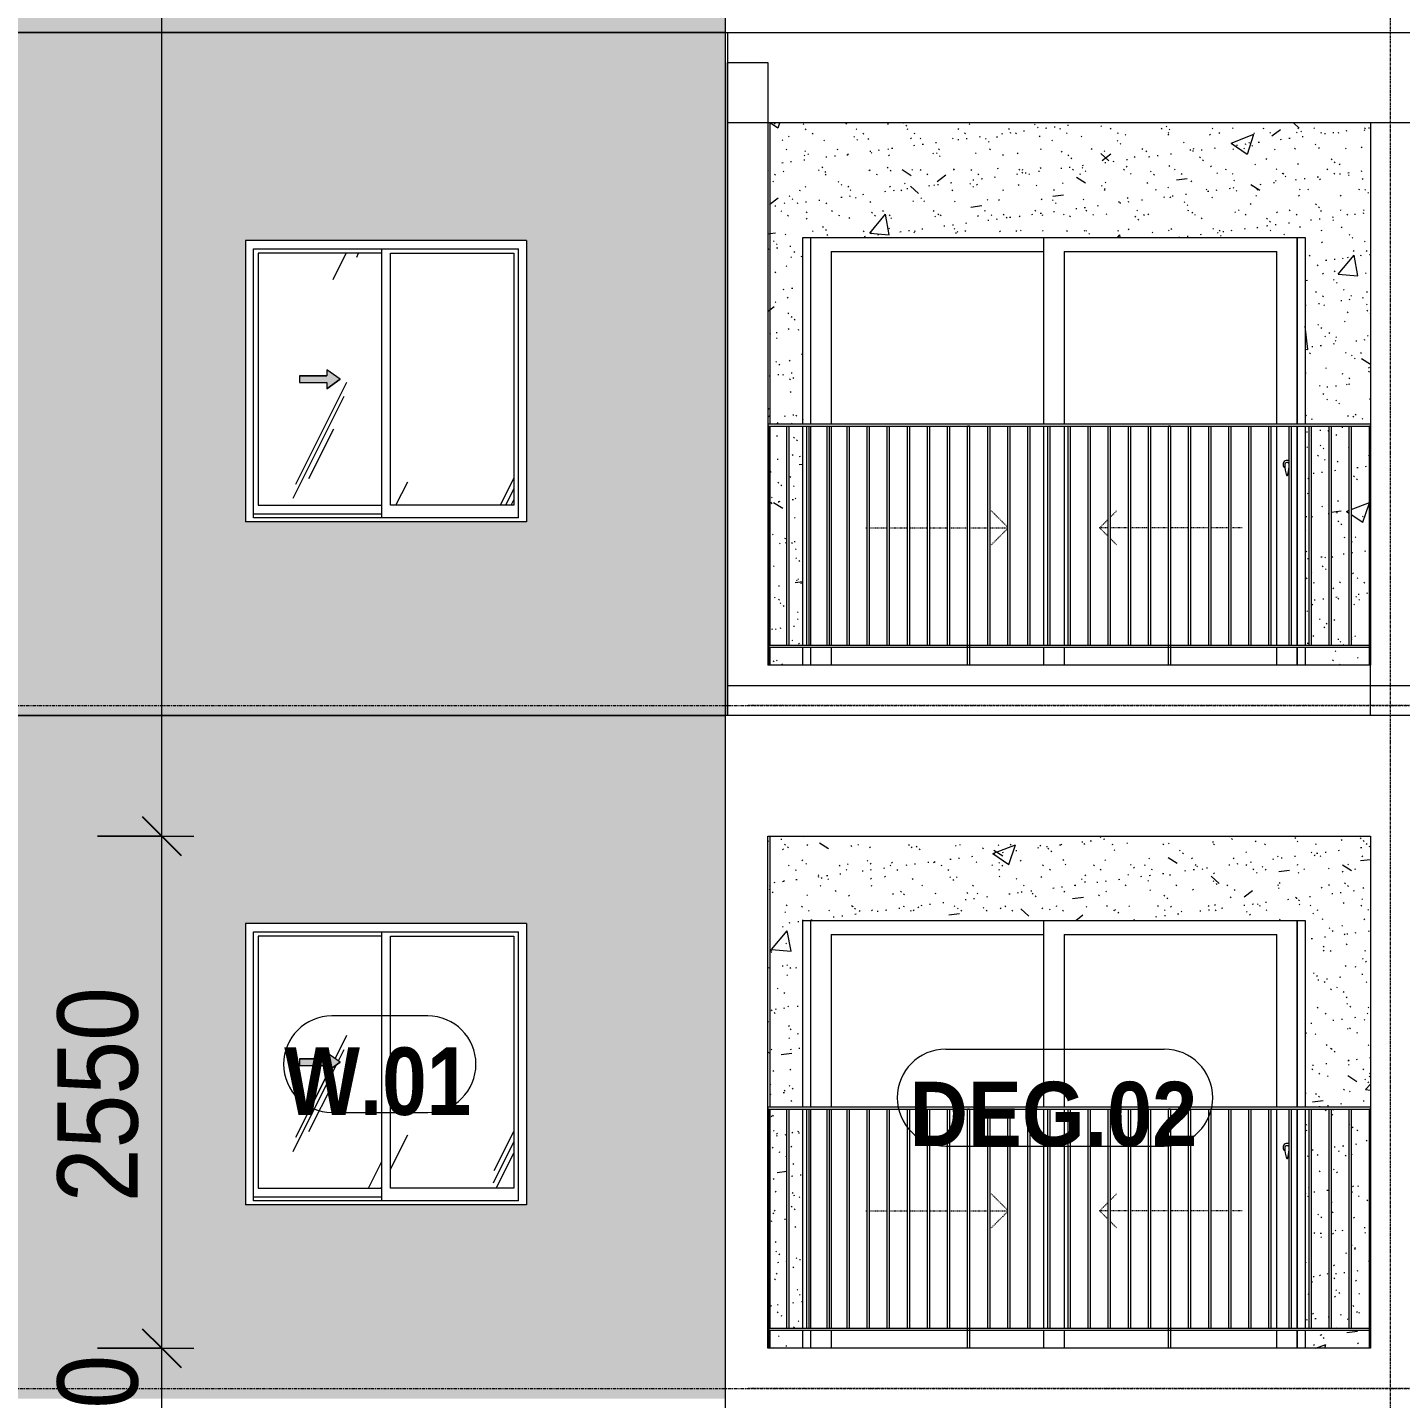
# Model space of a CAD drawing. Header units: millimetres. Extents: x -134153 to 99383, y -5233 to 35400.
# Drawn here: x -75938 to -69103, y 8950 to 15775 of the extents above; entities that cross this region are included whole.
import ezdxf

# ---------------------------------------------------------------- set-up
doc = ezdxf.new("R2010")
doc.units = ezdxf.units.MM
for name, pattern in [('1 NÉT CALL OUT', [6, 3, -3]), ('Centre', [31.75, 6.35, -4.7625, 15.875, -4.7625]), ('Dash', [6, 3, -3]), ('Dash 1_8_', [6.35, 3.175, -3.175]), ('Grid Line', [22.225, 12.7, -3.175, 3.175, -3.175])]:
    doc.linetypes.add(name, pattern=pattern)
for name, color, linetype, lineweight in [('0-1', 7, 'Continuous', 5), ('A-ANNO-DIMS', 211, 'Continuous', 9), ('A-ANNO-DIMS-160', 211, 'Continuous', 9), ('A-AREA', 32, 'Dash 1_8_', 9), ('A-DETL-GENF', 92, 'Continuous', 9), ('A-DETL-GENF-1', 92, '1 NÉT CALL OUT', 9), ('A-DOOR', 31, 'Continuous', 9), ('A-DOOR-FRAM', 31, 'Continuous', 9), ('A-DOOR-HDLN', 31, 'Dash', 9), ('A-DOOR-IDEN', 31, 'Continuous', 9), ('A-FLOR-HRAL', 11, 'Continuous', 9), ('A-FLOR-LEVL-2', 51, 'Centre', 9), ('A-GLAZ', 151, 'Continuous', 9), ('A-GLAZ-3', 7, '1 NÉT CALL OUT', 9), ('A-GLAZ-IDEN', 152, 'Continuous', 9), ('A-WALL', 113, 'Continuous', 9), ('A-WALL-PATT-1', 9, 'Continuous', 9), ('A-WALL-PATT-2', 111, 'Continuous', 5), ('I-WALL-1', 7, 'Continuous', 9), ('S-BEAM-1', 7, 'Continuous', 9), ('S-COLS', 52, 'Continuous', 9), ('S-GRID-1', 1, 'Grid Line', 9)]:
    doc.layers.add(name, color=color, linetype=linetype, lineweight=lineweight)
doc.styles.add('Arial_B_1', font='arialbd_0.ttf', dxfattribs={"width": 0.85, "height": 336})
doc.styles.add('Arial_B_2', font='arialbd_0.ttf', dxfattribs={"width": 0.9, "height": 320})
doc.styles.add('UTM Avo', font='UTM Avo.ttf', dxfattribs={"width": 0.9, "height": 400})
doc.dimstyles.new('1_Dim_chi_tiet_2_5', dxfattribs={"dimscale": 304.8, "dimtxt": 399.720379, "dimasz": 0.629921, "dimexe": 0.524934, "dimexo": 0.0625, "dimgap": 0.052493, "dimtad": 1, "dimdec": 0, "dimrnd": 5, "dimzin": 0, "dimdsep": 46, "dimtxsty": 'UTM Avo', "dimblk1": 'OBLIQUE', "dimblk2": 'OBLIQUE', "dimsah": 1, "dimcen": 0.09, "dimdle": 0.524934, "dimazin": 0, "dimtfac": 1, "dimtdec": 4, "dimtix": 1, "dimtmove": 0, "dimatfit": 3, "dimfxl": 1.049869, "dimfxlon": 1, "dimtvp": 1, "dimtolj": 1, "dimtzin": 0, "dimarcsym": 2})
pattern_1 = [(50, (-81864.4, 1200), (1165.98, -102.01), [121.92, -1341.12]), (355, (-81864.4, 1200), (-225.554, 1222.76), [97.536, -1072.896]), (100.451, (-81767.3, 1191.5), (940.43, 1120.746), [103.616, -1139.776]), (46.184, (-81864.4, 1525.1), (1734.91, -269.07), [182.88, -2011.68]), (96.636, (-81719.9, 1502.7), (1519.38, 1583.54), [155.42, -1709.66]), (351.184, (-81864.4, 1525.1), (1519.4, 1583.52), [146.3, -1609.34]), (21, (-81701.9, 1443.8), (970.33, -654.5), [121.92, -1341.12]), (326, (-81701.9, 1443.8), (395.53, 1178.804), [97.536, -1072.896]), (71.451, (-81621, 1389.3), (1365.87, 524.296), [103.616, -1139.776]), (37.5, (-81864.44, 1200), (19.767, 541.153), [53.645, -1006.246, 53.645, -1035.507, -1076.96]), (37.5, (-81864.44, 1200), (19.767, 541.153), [-2149.043, 53.645, -1023.315]), (7.5, (-81864.44, 1200), (427.646, 641.156), [53.645, -567.334, 53.645, -981.862, -410.464]), (7.5, (-81864.44, 1200), (427.646, 641.156), [-1656.486, 53.645, -356.82]), (327.5, (-82226.95, 1200), (867.782, -36.665), [53.645, -352.755, 53.645, -1214.323, -1682.496]), (327.5, (-82226.95, 1200), (867.782, -36.665), [-1674.37, 53.645, -1628.85]), (317.5, (-82389.5, 1200), (948.028, 162.73), [53.645, -474.675, 53.645, -788.416, -1194.816]), (317.5, (-82389.5, 1200), (948.028, 162.73), [-1370.38, 53.645, -1141.17])]
pattern_2 = [(37.5, (-81864.44, 1200), (-5.1206, 156.6122), [5.364, -118.181, 5.364, -132.812, -132.08]), (37.5, (-81864.44, 1200), (-5.1206, 156.6122), [-261.722, 5.364, -126.716]), (7.5, (-81864.44, 1200), (143.847, 229.3842), [5.364, -61.285, 5.364, -105.989, -42.672]), (7.5, (-81864.44, 1200), (143.847, 229.3842), [-178.003, 5.364, -37.308]), (327.5, (-81964.42, 1200), (253.1176, 0.4601), [5.364, -35.276, 5.364, -140.94, -191.008]), (327.5, (-81964.42, 1200), (253.1176, 0.4601), [-186.944, 5.364, -185.644]), (317.5, (-81964.42, 1200), (244.338, 71.3376), [5.364, -14.956, 5.364, -90.546, -109.728]), (317.5, (-81964.42, 1200), (244.338, 71.3376), [-116.23, 5.364, -104.364])]
pattern_3 = [(63.435, (-79954.8, 1311.3), (-0.002, 1625.6), [567.96, -3066.99]), (63.435, (-81580.4, 1311.3), (-0.002, 1625.6), [567.96, -3066.99]), (63.435, (-79176.65, 1625.35), (-0.002, 1625.6), [567.96, -3066.99]), (63.435, (-80802.25, 1625.35), (-0.002, 1625.6), [567.96, -3066.99]), (63.435, (-79294.4, 1514.5), (-0.002, 1625.6), [567.96, -3066.99]), (63.435, (-80920, 1514.5), (-0.002, 1625.6), [567.96, -3066.99]), (63.435, (-79414.5, 2149.4), (-0.002, 1625.6), [276.06, -3358.9]), (63.435, (-81040.1, 2149.4), (-0.002, 1625.6), [276.06, -3358.9]), (63.435, (-79493, 2051.15), (-0.002, 1625.6), [567.96, -3066.99]), (63.435, (-81118.6, 2051.15), (-0.002, 1625.6), [567.96, -3066.99]), (63.435, (-79479.15, 2121.7), (-0.002, 1625.6), [567.96, -3066.99]), (63.435, (-81104.76, 2121.7), (-0.002, 1625.6), [567.96, -3066.99]), (63.435, (-80135, 1812.2), (-0.002, 1625.6), [567.96, -3066.99]), (63.435, (-81760.6, 1812.2), (-0.002, 1625.6), [567.96, -3066.99]), (63.435, (-80121.15, 1895.35), (-0.002, 1625.6), [567.96, -3066.99]), (63.435, (-81746.75, 1895.35), (-0.002, 1625.6), [567.96, -3066.99]), (63.435, (-80117.4, 1955.3), (-0.002, 1625.6), [567.96, -3066.99]), (63.435, (-81743, 1955.3), (-0.002, 1625.6), [567.96, -3066.99])]

# ---------------------------------------------------------------- blocks, each defined once
blk = doc.blocks.new('NCV_TKTC_KET CAU_rvt-1-TKCS_MẶT ĐỨNG HƯỚNG BẮC')
at = {"layer": 'S-BEAM-1'}
for p, q in [((-66052.6, 15300), (-72452.6, 15300)), ((-72452.6, 12500), (-72252.6, 12500)), ((-72252.6, 12500), (-66052.6, 12500))]:
    blk.add_line(p, q, dxfattribs=at)
blk = doc.blocks.new('NCV_TKTC_TANG 3 - 4_rvt-1-TKCS_MẶT ĐỨNG HƯỚNG BẮC')
at = {"layer": 'A-WALL-PATT-1'}
h = blk.add_hatch(dxfattribs=at)
h.set_pattern_fill('FP_2', color=256, style=0, pattern_type=2)
h.set_pattern_definition(pattern_1)
h.paths.add_polyline_path([(-72242.7, 12600), (-72242.6, 12600), (-72243, 12690), (-72247.6, 12690), (-72247.6, 12600)])
h.paths.add_polyline_path([(-72242.6, 12700), (-72242.6, 13790), (-72247.6, 13790), (-72247.6, 12700), (-72243.1, 12700)])
h.paths.add_polyline_path([(-72252.6, 13800), (-72242.6, 13800), (-72242.6, 15300), (-72252.6, 15300), (-72252.6, 14244.7)])
h = blk.add_hatch(dxfattribs=at)
h.set_pattern_fill('FP_3', color=256, style=0, pattern_type=2)
h.set_pattern_definition(pattern_2)
h.paths.add_polyline_path([(-72242.7, 12600), (-72242.6, 12600), (-72243, 12690), (-72247.6, 12690), (-72247.6, 12600)])
h.paths.add_polyline_path([(-72242.6, 12700), (-72242.6, 13790), (-72247.6, 13790), (-72247.6, 12700), (-72243.1, 12700)])
h.paths.add_polyline_path([(-72252.6, 13800), (-72242.6, 13800), (-72242.6, 15300), (-72252.6, 15300), (-72252.6, 14244.7)])
h = blk.add_hatch(dxfattribs=at)
h.set_pattern_fill('FP_2', color=256, style=0, pattern_type=2)
h.set_pattern_definition(pattern_1)
h.paths.add_polyline_path([(-69577.6, 12600), (-69257.6, 12600), (-69257.6, 12690), (-69577.6, 12690)])
h.paths.add_polyline_path([(-72242.6, 12600), (-72077.6, 12600), (-72077.6, 12690), (-72242.6, 12690)])
h.paths.add_polyline_path([(-72077.6, 12700), (-72077.6, 13790), (-72147.6, 13790), (-72147.6, 12700)])
h.paths.add_polyline_path([(-69257.6, 12700), (-69257.6, 13790), (-69347.6, 13790), (-69347.6, 12700), (-69288.2, 12700)])
h.paths.add_polyline_path([(-69557.6, 12700), (-69557.6, 13790), (-69577.6, 13790), (-69577.6, 12700)])
h.paths.add_polyline_path([(-72157.6, 12700), (-72157.6, 13790), (-72242.6, 13790), (-72242.6, 12700), (-72224.5, 12700)])
h.paths.add_polyline_path([(-69547.6, 12700), (-69457.6, 12700), (-69457.6, 13790), (-69547.6, 13790), (-69547.6, 13140.8)])
h.paths.add_polyline_path([(-69357.6, 12700), (-69357.6, 13790), (-69447.6, 13789), (-69447.6, 12700)])
h.paths.add_polyline_path([(-72242.6, 13800), (-72077.6, 13800), (-72077.6, 14730), (-69577.6, 14730), (-69577.6, 13800), (-69252.6, 13800), (-69252.6, 15300), (-72242.6, 15300), (-72242.6, 14244.7)])
h = blk.add_hatch(dxfattribs=at)
h.set_pattern_fill('FP_3', color=256, style=0, pattern_type=2)
h.set_pattern_definition(pattern_2)
h.paths.add_polyline_path([(-69577.6, 12600), (-69257.6, 12600), (-69257.6, 12690), (-69577.6, 12690)])
h.paths.add_polyline_path([(-72242.6, 12600), (-72077.6, 12600), (-72077.6, 12690), (-72242.6, 12690)])
h.paths.add_polyline_path([(-72077.6, 12700), (-72077.6, 13790), (-72147.6, 13790), (-72147.6, 12700)])
h.paths.add_polyline_path([(-69257.6, 12700), (-69257.6, 13790), (-69347.6, 13790), (-69347.6, 12700), (-69288.2, 12700)])
h.paths.add_polyline_path([(-69557.6, 12700), (-69557.6, 13790), (-69577.6, 13790), (-69577.6, 12700)])
h.paths.add_polyline_path([(-72157.6, 12700), (-72157.6, 13790), (-72242.6, 13790), (-72242.6, 12700), (-72224.5, 12700)])
h.paths.add_polyline_path([(-69547.6, 12700), (-69457.6, 12700), (-69457.6, 13790), (-69547.6, 13790), (-69547.6, 13140.8)])
h.paths.add_polyline_path([(-69357.6, 12700), (-69357.6, 13790), (-69447.6, 13789), (-69447.6, 12700)])
h.paths.add_polyline_path([(-72242.6, 13800), (-72077.6, 13800), (-72077.6, 14730), (-69577.6, 14730), (-69577.6, 13800), (-69252.6, 13800), (-69252.6, 15300), (-72242.6, 15300), (-72242.6, 14244.7)])
at = {"layer": 'I-WALL-1'}
for p, q in [((-72242.6, 15300), (-72242.6, 13800)), ((-72077.6, 13800), (-72077.6, 14730)), ((-72077.6, 14730), (-69577.6, 14730)), ((-69577.6, 14730), (-69577.6, 13800)), ((-72242.6, 13790), (-72242.6, 12700)), ((-72077.6, 12700), (-72077.6, 13790)), ((-69577.6, 13790), (-69577.6, 12700)), ((-72242.6, 12690), (-72242.6, 12600)), ((-72077.6, 12600), (-72077.6, 12690)), ((-69577.6, 12690), (-69577.6, 12600))]:
    blk.add_line(p, q, dxfattribs=at)
blk = doc.blocks.new('NCV_TKTC_TANG 3 - 4_rvt-2-TKCS_MẶT ĐỨNG HƯỚNG BẮC')
at = {"layer": 'A-WALL-PATT-1'}
h = blk.add_hatch(dxfattribs=at)
h.set_pattern_fill('FP_3', color=256, style=0, pattern_type=2)
h.set_pattern_definition(pattern_2)
h.paths.add_polyline_path([(-72242.6, 9200), (-72243, 9290), (-72247.6, 9290), (-72247.6, 9200), (-72242.7, 9200)])
h.paths.add_polyline_path([(-72247.6, 9300), (-72242.6, 9300), (-72242.6, 10390), (-72247.6, 10390), (-72247.6, 9828.8)])
h.paths.add_polyline_path([(-72242.6, 10400), (-72242.6, 11750), (-72252.6, 11750), (-72252.6, 10400), (-72246.7, 10400)])
h = blk.add_hatch(dxfattribs=at)
h.set_pattern_fill('FP_2', color=256, style=0, pattern_type=2)
h.set_pattern_definition(pattern_1)
h.paths.add_polyline_path([(-69577.6, 9200), (-69257.6, 9200), (-69257.6, 9290), (-69577.6, 9290)])
h.paths.add_polyline_path([(-72242.6, 9200), (-72077.6, 9200), (-72077.6, 9290), (-72242.6, 9290)])
h.paths.add_polyline_path([(-69457.6, 9300), (-69457.6, 10390), (-69547.6, 10390), (-69547.6, 9300), (-69483.6, 9300)])
h.paths.add_polyline_path([(-69288.2, 9300), (-69257.6, 9300), (-69257.6, 10390), (-69347.6, 10390), (-69347.6, 9300), (-69297.1, 9300)])
h.paths.add_polyline_path([(-69447.6, 9300), (-69357.6, 9300), (-69357.6, 10390), (-69447.6, 10389), (-69447.6, 9828.8)])
h.paths.add_polyline_path([(-72242.6, 9300), (-72157.6, 9300), (-72157.6, 10390), (-72242.6, 10390), (-72242.6, 9828.8)])
h.paths.add_polyline_path([(-72147.6, 9300), (-72077.6, 9300), (-72077.6, 10390), (-72147.6, 10390), (-72147.6, 9828.8)])
h.paths.add_polyline_path([(-69577.6, 9300), (-69557.6, 9300), (-69557.6, 10390), (-69577.6, 10390), (-69577.6, 9828.8)])
h.paths.add_polyline_path([(-72077.6, 10400), (-72077.6, 11330), (-69577.6, 11330), (-69577.6, 10400), (-69252.6, 10400), (-69252.6, 11750), (-72242.6, 11750), (-72242.6, 10400), (-72144.9, 10400)])
h = blk.add_hatch(dxfattribs=at)
h.set_pattern_fill('FP_3', color=256, style=0, pattern_type=2)
h.set_pattern_definition(pattern_2)
h.paths.add_polyline_path([(-69577.6, 9200), (-69257.6, 9200), (-69257.6, 9290), (-69577.6, 9290)])
h.paths.add_polyline_path([(-72242.6, 9200), (-72077.6, 9200), (-72077.6, 9290), (-72242.6, 9290)])
h.paths.add_polyline_path([(-69457.6, 9300), (-69457.6, 10390), (-69547.6, 10390), (-69547.6, 9300), (-69483.6, 9300)])
h.paths.add_polyline_path([(-69288.2, 9300), (-69257.6, 9300), (-69257.6, 10390), (-69347.6, 10390), (-69347.6, 9300), (-69297.1, 9300)])
h.paths.add_polyline_path([(-69447.6, 9300), (-69357.6, 9300), (-69357.6, 10390), (-69447.6, 10389), (-69447.6, 9828.8)])
h.paths.add_polyline_path([(-72242.6, 9300), (-72157.6, 9300), (-72157.6, 10390), (-72242.6, 10390), (-72242.6, 9828.8)])
h.paths.add_polyline_path([(-72147.6, 9300), (-72077.6, 9300), (-72077.6, 10390), (-72147.6, 10390), (-72147.6, 9828.8)])
h.paths.add_polyline_path([(-69577.6, 9300), (-69557.6, 9300), (-69557.6, 10390), (-69577.6, 10390), (-69577.6, 9828.8)])
h.paths.add_polyline_path([(-72077.6, 10400), (-72077.6, 11330), (-69577.6, 11330), (-69577.6, 10400), (-69252.6, 10400), (-69252.6, 11750), (-72242.6, 11750), (-72242.6, 10400), (-72144.9, 10400)])
at = {"layer": 'I-WALL-1'}
for p, q in [((-72252.6, 10400), (-72252.6, 11750)), ((-72242.6, 11750), (-72242.6, 10400)), ((-72077.6, 10400), (-72077.6, 11330)), ((-72077.6, 11330), (-69577.6, 11330)), ((-69577.6, 11330), (-69577.6, 10400)), ((-72242.6, 10390), (-72242.6, 9300)), ((-72077.6, 9300), (-72077.6, 10390)), ((-69577.6, 10390), (-69577.6, 9300)), ((-72242.6, 9290), (-72242.6, 9200)), ((-72077.6, 9200), (-72077.6, 9290)), ((-69577.6, 9290), (-69577.6, 9200))]:
    blk.add_line(p, q, dxfattribs=at)
blk = doc.blocks.new('1_FAMILY RVT - W01-WxH 1400x1400xmm-V13-TKCS_MẶT ĐỨNG HƯỚNG BẮC')
at = {"layer": 'A-DETL-GENF-1'}
blk.add_hatch(color=256, dxfattribs=at).paths.add_polyline_path([(-74448.1, 10576.5), (-74380.3, 10623.9), (-74448.1, 10671.4), (-74448.1, 10640.9), (-74583.5, 10640.9), (-74583.5, 10607), (-74448.1, 10607)])
at = {"layer": 'A-GLAZ'}
h = blk.add_hatch(dxfattribs=at)
h.set_pattern_fill('FP_1', color=256, style=0, pattern_type=2)
h.set_pattern_definition(pattern_3)
h.paths.add_polyline_path([(-74174.8, 9997), (-74174.8, 11250.9), (-74789.1, 11250.9), (-74789.1, 9997), (-74243.4, 9997)])
h.paths.add_polyline_path([(-74448.1, 10576.5), (-74448.1, 10607), (-74583.5, 10607), (-74583.5, 10640.9), (-74448.1, 10640.9), (-74448.1, 10671.4), (-74380.3, 10623.9), (-74404.5, 10607)])
h = blk.add_hatch(dxfattribs=at)
h.set_pattern_fill('FP_1', color=256, style=0, pattern_type=2)
h.set_pattern_definition(pattern_3)
h.paths.add_polyline_path([(-73516.1, 9997), (-73516.1, 11250.9), (-74130.3, 11250.9), (-74130.3, 9997)])
at = {"layer": 'A-DETL-GENF'}
for p, q in [((-74448.1, 10671.4), (-74448.1, 10640.9)), ((-74380.3, 10623.9), (-74448.1, 10671.4)), ((-74380.3, 10623.9), (-74448.1, 10671.4)), ((-74448.1, 10671.4), (-74448.1, 10640.9)), ((-74583.5, 10640.9), (-74583.5, 10607)), ((-74583.5, 10640.9), (-74448.1, 10640.9)), ((-74448.1, 10640.9), (-74583.5, 10640.9)), ((-74583.5, 10640.9), (-74583.5, 10607)), ((-74583.5, 10607), (-74448.1, 10607)), ((-74583.5, 10607), (-74448.1, 10607)), ((-74380.3, 10623.9), (-74448.1, 10576.5)), ((-74448.1, 10576.5), (-74380.3, 10623.9)), ((-74448.1, 10607), (-74448.1, 10576.5)), ((-74448.1, 10607), (-74448.1, 10576.5))]:
    blk.add_line(p, q, dxfattribs=at)
at = {"layer": 'A-GLAZ'}
for p, q in [((-73452.6, 11314.4), (-74852.6, 11314.4)), ((-74852.6, 11314.4), (-74852.6, 9914.4)), ((-73452.6, 11314.4), (-73452.6, 9914.4)), ((-74811.6, 11273.5), (-73493.5, 11273.5)), ((-74811.6, 9933.5), (-74811.6, 11273.5)), ((-74789.1, 11250.9), (-74789.1, 9997)), ((-74174.8, 11250.9), (-74789.1, 11250.9)), ((-74174.8, 11273.5), (-74174.8, 9933.5)), ((-74130.3, 9997), (-74130.3, 11250.9)), ((-74130.3, 11250.9), (-73516.1, 11250.9)), ((-73516.1, 11250.9), (-73516.1, 9997)), ((-73493.5, 9933.5), (-73493.5, 11273.5)), ((-74789.1, 9997), (-74174.8, 9997)), ((-73516.1, 9997), (-74130.3, 9997)), ((-73452.6, 9914.4), (-74852.6, 9914.4)), ((-74174.8, 9952.5), (-74811.6, 9952.5)), ((-74174.8, 9952.5), (-74811.6, 9952.5)), ((-73493.5, 9933.5), (-74811.6, 9933.5))]:
    blk.add_line(p, q, dxfattribs=at)
blk = doc.blocks.new('DEG_02-DEG_03 - DEG_02-2500x2400mm-CỬA ĐI 02 CÁNH TRƯỢT-625766-TKCS_MẶT ĐỨNG HƯỚNG BẮC')
at = {"layer": 'A-DOOR'}
for p, q in [((-93477.6, 10400), (-93477.6, 11330)), ((-92217.6, 11330), (-92217.6, 10400)), ((-94537.6, 11260), (-94537.6, 10400)), ((-94537.6, 11260), (-93477.6, 11260)), ((-93377.6, 11260), (-93377.6, 10400)), ((-93377.6, 11260), (-92317.6, 11260)), ((-92317.6, 10400), (-92317.6, 11260)), ((-94537.6, 10390), (-94537.6, 9300)), ((-93477.6, 9300), (-93477.6, 10390)), ((-93377.6, 10390), (-93377.6, 9300)), ((-92317.6, 9300), (-92317.6, 10390)), ((-92217.6, 10390), (-92217.6, 9300)), ((-94537.6, 9290), (-94537.6, 9200)), ((-93477.6, 9200), (-93477.6, 9290)), ((-93377.6, 9290), (-93377.6, 9200)), ((-92317.6, 9200), (-92317.6, 9290)), ((-92217.6, 9290), (-92217.6, 9200))]:
    blk.add_line(p, q, dxfattribs=at)
at = {"layer": 'A-DOOR', "flags": 128}
blk.add_lwpolyline([(-92266.1, 10208.7), (-92266.1, 10208.7), (-92266.1, 10208.7), (-92266.1, 10208.7), (-92266.1, 10208.7), (-92266.1, 10208.7), (-92266.1, 10208.7), (-92266.2, 10208.7), (-92266.2, 10208.7), (-92266.2, 10208.7), (-92266.2, 10208.7), (-92266.3, 10208.7), (-92266.3, 10208.7), (-92266.3, 10208.7), (-92266.4, 10208.7), (-92266.4, 10208.7), (-92266.4, 10208.7), (-92266.5, 10208.7), (-92266.5, 10208.7), (-92266.6, 10208.7), (-92266.6, 10208.7), (-92266.7, 10208.7), (-92266.7, 10208.7), (-92266.8, 10208.7), (-92266.8, 10208.7), (-92266.9, 10208.7), (-92266.9, 10208.7), (-92267, 10208.7), (-92267, 10208.7), (-92267.1, 10208.7), (-92267.1, 10208.7), (-92267.2, 10208.7), (-92267.3, 10208.7), (-92267.3, 10208.7), (-92267.4, 10208.7), (-92267.4, 10208.7), (-92267.5, 10208.7), (-92267.5, 10208.7), (-92267.6, 10208.7), (-92267.7, 10208.7), (-92267.7, 10208.7), (-92267.8, 10208.7), (-92267.8, 10208.7), (-92267.9, 10208.7), (-92268, 10208.7), (-92268, 10208.7), (-92268.1, 10208.7), (-92268.1, 10208.7), (-92268.2, 10208.7), (-92268.2, 10208.7), (-92268.3, 10208.7), (-92268.3, 10208.7), (-92268.4, 10208.7), (-92268.4, 10208.7), (-92268.5, 10208.7), (-92268.5, 10208.7), (-92268.6, 10208.7), (-92268.6, 10208.7), (-92268.7, 10208.7), (-92268.7, 10208.7), (-92268.7, 10208.7), (-92268.8, 10208.7), (-92268.8, 10208.7), (-92268.8, 10208.7), (-92268.9, 10208.7), (-92268.9, 10208.7), (-92268.9, 10208.7), (-92269, 10208.7), (-92269, 10208.7), (-92269, 10208.7), (-92269, 10208.7), (-92269, 10208.7), (-92269, 10208.7), (-92269, 10208.7), (-92269.1, 10208.7), (-92269.1, 10208.7)], dxfattribs=at)
at = {"layer": 'A-DOOR'}
for centre, radius, start, end in [((-92267.6, 10200), 20, 60, 180), ((-92267.6, 10200), 20, 180, 240), ((-92269.1, 10199.2), 9.45, 90, 180), ((-92113.8, 10199.2), 164.8, 180, 199.13397), ((-92266.1, 10199.2), 9.45, 30, 90), ((-92421.4, 10199.2), 164.8, 340.86603, 356.02944), ((-92267.2, 10146), 2.34, 199.13397, 261.03098), ((-92267.9, 10146), 2.34, 278.96902, 340.86603)]:
    blk.add_arc(centre, radius, start, end, dxfattribs=at)
at = {"layer": 'A-DOOR-FRAM'}
for p, q in [((-94637.6, 10400), (-94637.6, 11330)), ((-92217.6, 10400), (-92217.6, 11330)), ((-94637.6, 9300), (-94637.6, 10390)), ((-92217.6, 9300), (-92217.6, 10390)), ((-94637.6, 9200), (-94637.6, 9290)), ((-92217.6, 9200), (-92217.6, 9290))]:
    blk.add_line(p, q, dxfattribs=at)
at = {"layer": 'A-DOOR-HDLN'}
for p, q in [((-93657.6, 9887), (-93739.7, 9969.1)), ((-93200.3, 9884.2), (-93157.6, 9927)), ((-93147.6, 9937), (-93115.5, 9969.1)), ((-94364.8, 9884.2), (-94357.6, 9884.2)), ((-94347.6, 9884.2), (-94257.6, 9884.2)), ((-94247.6, 9884.2), (-94157.6, 9884.2)), ((-94147.6, 9884.2), (-94057.6, 9884.2)), ((-94047.6, 9884.2), (-93957.6, 9884.2)), ((-93947.6, 9884.2), (-93857.6, 9884.2)), ((-93847.6, 9884.2), (-93757.6, 9884.2)), ((-93747.6, 9884.2), (-93657.6, 9884.2)), ((-93657.6, 9881.5), (-93739.7, 9799.4)), ((-93200.3, 9884.2), (-93157.6, 9841.5)), ((-93157.6, 9884.2), (-93200.3, 9884.2)), ((-93057.6, 9884.2), (-93147.6, 9884.2)), ((-92957.6, 9884.2), (-93047.6, 9884.2)), ((-92857.6, 9884.2), (-92947.6, 9884.2)), ((-92757.6, 9884.2), (-92847.6, 9884.2)), ((-92657.6, 9884.2), (-92747.6, 9884.2)), ((-92557.6, 9884.2), (-92647.6, 9884.2)), ((-92490.3, 9884.2), (-92547.6, 9884.2)), ((-93147.6, 9831.5), (-93115.5, 9799.4))]:
    blk.add_line(p, q, dxfattribs=at)
blk = doc.blocks.new('Railing - 10mm-1251313-TKCS_MẶT ĐỨNG HƯỚNG BẮC')
at = {"layer": 'A-FLOR-HRAL'}
for p, q in [((-60830.064287, 5900), (-60830.064287, 6990)), ((-60820.064287, 6990), (-60820.064287, 5900))]:
    blk.add_line(p, q, dxfattribs=at)
blk = doc.blocks.new('Railing - 50 x 10mm-1251315-TKCS_MẶT ĐỨNG HƯỚNG BẮC')
at = {"layer": 'A-FLOR-HRAL'}
for p, q in [((-59897.564287, 6990), (-59907.564287, 6990)), ((-59907.564287, 5800), (-59907.564287, 6990)), ((-59897.564287, 6990), (-59897.564287, 5800))]:
    blk.add_line(p, q, dxfattribs=at)
blk = doc.blocks.new('Railing - 50 x 10mm-V58-TKCS_MẶT ĐỨNG HƯỚNG BẮC')
at = {"layer": 'A-FLOR-HRAL'}
for q in [(-69052.635618, 6990), (-69047.564287, 5800)]:
    blk.add_line((-69047.564287, 6990), q, dxfattribs=at)
blk = doc.blocks.new('Railing - 50 x 10mm-V55-TKCS_MẶT ĐỨNG HƯỚNG BẮC')
at = {"layer": 'A-FLOR-HRAL'}
for p in [(-57852.564287, 6990), (-57857.564287, 5800)]:
    blk.add_line(p, (-57857.564287, 6990), dxfattribs=at)
blk = doc.blocks.new('Railing - Railing-1558320-TKCS_MẶT ĐỨNG HƯỚNG BẮC')
at = {"layer": 'A-FLOR-HRAL'}
for p, q in [((-72252.564287, 9290), (-72252.564287, 9300)), ((-72252.564287, 9300), (-69252.564287, 9300)), ((-72252.564287, 9290), (-69252.564287, 9290))]:
    blk.add_line(p, q, dxfattribs=at)
for name, p in [('Railing - 50 x 10mm-V58-TKCS_MẶT ĐỨNG HƯỚNG BẮC', (-3200, 3400)), ('Railing - 10mm-1251313-TKCS_MẶT ĐỨNG HƯỚNG BẮC', (-11327.5, 3400)), ('Railing - 10mm-1251313-TKCS_MẶT ĐỨNG HƯỚNG BẮC', (-11227.5, 3400)), ('Railing - 10mm-1251313-TKCS_MẶT ĐỨNG HƯỚNG BẮC', (-11127.5, 3400)), ('Railing - 10mm-1251313-TKCS_MẶT ĐỨNG HƯỚNG BẮC', (-11027.5, 3400)), ('Railing - 10mm-1251313-TKCS_MẶT ĐỨNG HƯỚNG BẮC', (-10927.5, 3400)), ('Railing - 10mm-1251313-TKCS_MẶT ĐỨNG HƯỚNG BẮC', (-10827.5, 3400)), ('Railing - 10mm-1251313-TKCS_MẶT ĐỨNG HƯỚNG BẮC', (-10727.5, 3400)), ('Railing - 10mm-1251313-TKCS_MẶT ĐỨNG HƯỚNG BẮC', (-10627.5, 3400)), ('Railing - 10mm-1251313-TKCS_MẶT ĐỨNG HƯỚNG BẮC', (-10527.5, 3400)), ('Railing - 50 x 10mm-1251315-TKCS_MẶT ĐỨNG HƯỚNG BẮC', (-11350, 3400)), ('Railing - 10mm-1251313-TKCS_MẶT ĐỨNG HƯỚNG BẮC', (-10327.5, 3400)), ('Railing - 10mm-1251313-TKCS_MẶT ĐỨNG HƯỚNG BẮC', (-10227.5, 3400)), ('Railing - 10mm-1251313-TKCS_MẶT ĐỨNG HƯỚNG BẮC', (-10127.5, 3400)), ('Railing - 10mm-1251313-TKCS_MẶT ĐỨNG HƯỚNG BẮC', (-10027.5, 3400)), ('Railing - 10mm-1251313-TKCS_MẶT ĐỨNG HƯỚNG BẮC', (-9927.5, 3400)), ('Railing - 10mm-1251313-TKCS_MẶT ĐỨNG HƯỚNG BẮC', (-9827.5, 3400)), ('Railing - 10mm-1251313-TKCS_MẶT ĐỨNG HƯỚNG BẮC', (-9727.5, 3400)), ('Railing - 10mm-1251313-TKCS_MẶT ĐỨNG HƯỚNG BẮC', (-9627.5, 3400)), ('Railing - 10mm-1251313-TKCS_MẶT ĐỨNG HƯỚNG BẮC', (-9527.5, 3400)), ('Railing - 50 x 10mm-1251315-TKCS_MẶT ĐỨNG HƯỚNG BẮC', (-10350, 3400)), ('Railing - 10mm-1251313-TKCS_MẶT ĐỨNG HƯỚNG BẮC', (-9327.5, 3400)), ('Railing - 10mm-1251313-TKCS_MẶT ĐỨNG HƯỚNG BẮC', (-9227.5, 3400)), ('Railing - 10mm-1251313-TKCS_MẶT ĐỨNG HƯỚNG BẮC', (-9127.5, 3400)), ('Railing - 10mm-1251313-TKCS_MẶT ĐỨNG HƯỚNG BẮC', (-9027.5, 3400)), ('Railing - 10mm-1251313-TKCS_MẶT ĐỨNG HƯỚNG BẮC', (-8927.5, 3400)), ('Railing - 10mm-1251313-TKCS_MẶT ĐỨNG HƯỚNG BẮC', (-8827.5, 3400)), ('Railing - 10mm-1251313-TKCS_MẶT ĐỨNG HƯỚNG BẮC', (-8727.5, 3400)), ('Railing - 10mm-1251313-TKCS_MẶT ĐỨNG HƯỚNG BẮC', (-8627.5, 3400)), ('Railing - 10mm-1251313-TKCS_MẶT ĐỨNG HƯỚNG BẮC', (-8527.5, 3400)), ('Railing - 50 x 10mm-V55-TKCS_MẶT ĐỨNG HƯỚNG BẮC', (-11400, 3400))]:
    blk.add_blockref(name, p)
blk = doc.blocks.new('Top Rail Type - Top Rail_Internal_-1558321-TKCS_MẶT ĐỨNG HƯỚNG BẮC')
at = {"layer": 'A-FLOR-HRAL'}
for p, q in [((-72252.564287, 10390), (-72252.564287, 10400)), ((-69252.564287, 10400), (-72252.564287, 10400)), ((-72252.564287, 10390), (-69252.564287, 10390))]:
    blk.add_line(p, q, dxfattribs=at)
blk = doc.blocks.new('1_FAMILY RVT - W01-WxH 1400x1400xmm-V144-TKCS_MẶT ĐỨNG HƯỚNG BẮC')
at = {"layer": 'A-DETL-GENF-1'}
blk.add_hatch(color=256, dxfattribs=at).paths.add_polyline_path([(-74448.1, 13976.5), (-74380.3, 14023.9), (-74448.1, 14071.4), (-74448.1, 14040.9), (-74583.5, 14040.9), (-74583.5, 14007), (-74448.1, 14007)])
at = {"layer": 'A-GLAZ'}
h = blk.add_hatch(dxfattribs=at)
h.set_pattern_fill('FP_1', color=256, style=0, pattern_type=2)
h.set_pattern_definition(pattern_3)
h.paths.add_polyline_path([(-74174.8, 13397), (-74174.8, 14650.9), (-74789.1, 14650.9), (-74789.1, 13397), (-74243.4, 13397)])
h.paths.add_polyline_path([(-74448.1, 13976.5), (-74448.1, 14007), (-74583.5, 14007), (-74583.5, 14040.9), (-74448.1, 14040.9), (-74448.1, 14071.4), (-74380.3, 14023.9), (-74404.5, 14007)])
h = blk.add_hatch(dxfattribs=at)
h.set_pattern_fill('FP_1', color=256, style=0, pattern_type=2)
h.set_pattern_definition(pattern_3)
h.paths.add_polyline_path([(-73516.1, 13397), (-73516.1, 14650.9), (-74130.3, 14650.9), (-74130.3, 13397)])
at = {"layer": 'A-DETL-GENF'}
for p, q in [((-74583.5, 14040.9), (-74583.5, 14007)), ((-74583.5, 14040.9), (-74448.1, 14040.9)), ((-74448.1, 14040.9), (-74583.5, 14040.9)), ((-74583.5, 14040.9), (-74583.5, 14007)), ((-74448.1, 14071.4), (-74448.1, 14040.9)), ((-74380.3, 14023.9), (-74448.1, 14071.4)), ((-74380.3, 14023.9), (-74448.1, 14071.4)), ((-74448.1, 14071.4), (-74448.1, 14040.9)), ((-74380.3, 14023.9), (-74448.1, 13976.5)), ((-74448.1, 13976.5), (-74380.3, 14023.9)), ((-74583.5, 14007), (-74448.1, 14007)), ((-74583.5, 14007), (-74448.1, 14007)), ((-74448.1, 14007), (-74448.1, 13976.5)), ((-74448.1, 14007), (-74448.1, 13976.5))]:
    blk.add_line(p, q, dxfattribs=at)
at = {"layer": 'A-GLAZ'}
for p, q in [((-73452.6, 14714.4), (-74852.6, 14714.4)), ((-74852.6, 14714.4), (-74852.6, 13314.4)), ((-73452.6, 14714.4), (-73452.6, 13314.4)), ((-74811.6, 14673.5), (-73493.5, 14673.5)), ((-74811.6, 13333.5), (-74811.6, 14673.5)), ((-74789.1, 14650.9), (-74789.1, 13397)), ((-74174.8, 14650.9), (-74789.1, 14650.9)), ((-74174.8, 14673.5), (-74174.8, 13333.5)), ((-74130.3, 13397), (-74130.3, 14650.9)), ((-74130.3, 14650.9), (-73516.1, 14650.9)), ((-73516.1, 14650.9), (-73516.1, 13397)), ((-73493.5, 13333.5), (-73493.5, 14673.5)), ((-74789.1, 13397), (-74174.8, 13397)), ((-73516.1, 13397), (-74130.3, 13397)), ((-74174.8, 13352.5), (-74811.6, 13352.5)), ((-74174.8, 13352.5), (-74811.6, 13352.5)), ((-73493.5, 13333.5), (-74811.6, 13333.5)), ((-73452.6, 13314.4), (-74852.6, 13314.4))]:
    blk.add_line(p, q, dxfattribs=at)
blk = doc.blocks.new('Railing - 50 x 10mm-1251311-TKCS_MẶT ĐỨNG HƯỚNG BẮC')
at = {"layer": 'A-FLOR-HRAL'}
for q in [(-60927.564287, 6990), (-60922.564287, 5800)]:
    blk.add_line((-60922.564287, 6990), q, dxfattribs=at)
blk = doc.blocks.new('Railing - Railing-3817263-TKCS_MẶT ĐỨNG HƯỚNG BẮC')
at = {"layer": 'A-FLOR-HRAL'}
for p, q in [((-72252.564287, 12700), (-69252.564287, 12700)), ((-72252.564287, 12690), (-69252.564287, 12690))]:
    blk.add_line(p, q, dxfattribs=at)
for name, p in [('Railing - 50 x 10mm-1251311-TKCS_MẶT ĐỨNG HƯỚNG BẮC', (-11325, 6800)), ('Railing - 10mm-1251313-TKCS_MẶT ĐỨNG HƯỚNG BẮC', (-11327.5, 6800)), ('Railing - 10mm-1251313-TKCS_MẶT ĐỨNG HƯỚNG BẮC', (-11227.5, 6800)), ('Railing - 10mm-1251313-TKCS_MẶT ĐỨNG HƯỚNG BẮC', (-11127.5, 6800)), ('Railing - 10mm-1251313-TKCS_MẶT ĐỨNG HƯỚNG BẮC', (-11027.5, 6800)), ('Railing - 10mm-1251313-TKCS_MẶT ĐỨNG HƯỚNG BẮC', (-10927.5, 6800)), ('Railing - 10mm-1251313-TKCS_MẶT ĐỨNG HƯỚNG BẮC', (-10827.5, 6800)), ('Railing - 10mm-1251313-TKCS_MẶT ĐỨNG HƯỚNG BẮC', (-10727.5, 6800)), ('Railing - 10mm-1251313-TKCS_MẶT ĐỨNG HƯỚNG BẮC', (-10627.5, 6800)), ('Railing - 10mm-1251313-TKCS_MẶT ĐỨNG HƯỚNG BẮC', (-10527.5, 6800)), ('Railing - 50 x 10mm-1251315-TKCS_MẶT ĐỨNG HƯỚNG BẮC', (-11350, 6800)), ('Railing - 10mm-1251313-TKCS_MẶT ĐỨNG HƯỚNG BẮC', (-10327.5, 6800)), ('Railing - 10mm-1251313-TKCS_MẶT ĐỨNG HƯỚNG BẮC', (-10227.5, 6800)), ('Railing - 10mm-1251313-TKCS_MẶT ĐỨNG HƯỚNG BẮC', (-10127.5, 6800)), ('Railing - 10mm-1251313-TKCS_MẶT ĐỨNG HƯỚNG BẮC', (-10027.5, 6800)), ('Railing - 10mm-1251313-TKCS_MẶT ĐỨNG HƯỚNG BẮC', (-9927.5, 6800)), ('Railing - 10mm-1251313-TKCS_MẶT ĐỨNG HƯỚNG BẮC', (-9827.5, 6800)), ('Railing - 10mm-1251313-TKCS_MẶT ĐỨNG HƯỚNG BẮC', (-9727.5, 6800)), ('Railing - 10mm-1251313-TKCS_MẶT ĐỨNG HƯỚNG BẮC', (-9627.5, 6800)), ('Railing - 10mm-1251313-TKCS_MẶT ĐỨNG HƯỚNG BẮC', (-9527.5, 6800)), ('Railing - 50 x 10mm-1251315-TKCS_MẶT ĐỨNG HƯỚNG BẮC', (-10350, 6800)), ('Railing - 10mm-1251313-TKCS_MẶT ĐỨNG HƯỚNG BẮC', (-9327.5, 6800)), ('Railing - 10mm-1251313-TKCS_MẶT ĐỨNG HƯỚNG BẮC', (-9227.5, 6800)), ('Railing - 10mm-1251313-TKCS_MẶT ĐỨNG HƯỚNG BẮC', (-9127.5, 6800)), ('Railing - 10mm-1251313-TKCS_MẶT ĐỨNG HƯỚNG BẮC', (-9027.5, 6800)), ('Railing - 10mm-1251313-TKCS_MẶT ĐỨNG HƯỚNG BẮC', (-8927.5, 6800)), ('Railing - 10mm-1251313-TKCS_MẶT ĐỨNG HƯỚNG BẮC', (-8827.5, 6800)), ('Railing - 10mm-1251313-TKCS_MẶT ĐỨNG HƯỚNG BẮC', (-8727.5, 6800)), ('Railing - 10mm-1251313-TKCS_MẶT ĐỨNG HƯỚNG BẮC', (-8627.5, 6800)), ('Railing - 10mm-1251313-TKCS_MẶT ĐỨNG HƯỚNG BẮC', (-8527.5, 6800)), ('Railing - 50 x 10mm-V55-TKCS_MẶT ĐỨNG HƯỚNG BẮC', (-11400, 6800))]:
    blk.add_blockref(name, p)
blk = doc.blocks.new('Top Rail Type - Top Rail_Internal_-3817264-TKCS_MẶT ĐỨNG HƯỚNG BẮC')
at = {"layer": 'A-FLOR-HRAL'}
for p, q in [((-69252.564287, 13800), (-72252.564287, 13800)), ((-72252.564287, 13790), (-69252.564287, 13790))]:
    blk.add_line(p, q, dxfattribs=at)
blk = doc.blocks.new('SSA-WINDOW TAG - 10-2062020-TKCS_MẶT ĐỨNG HƯỚNG BẮC')
at = {"layer": 'A-GLAZ-IDEN'}
for p, q in [((-121345.064287, 10854.4), (-121822.564287, 10854.4)), ((-121822.564287, 10374.4), (-121345.064287, 10374.4))]:
    blk.add_line(p, q, dxfattribs=at)
for centre, start, end in [((-121822.564287, 10614.4), 90, 270), ((-121345.064287, 10614.4), 270, 90)]:
    blk.add_arc(centre, 240, start, end, dxfattribs=at)
blk = doc.blocks.new('STN_Door Tag - STN_Door Tag-1788670-TKCS_MẶT ĐỨNG HƯỚNG BẮC')
at = {"layer": 'A-DOOR-IDEN'}
for p, q in [((-102166.7, 10689.1), (-101078.6, 10689.1)), ((-102166.7, 10206.1), (-101078.6, 10206.1))]:
    blk.add_line(p, q, dxfattribs=at)
for centre, start, end in [((-102166.7, 10447.6), 90, 270), ((-101078.6, 10447.6), 270, 90)]:
    blk.add_arc(centre, 241.5, start, end, dxfattribs=at)
blk = doc.blocks.new('DIMBLOCK48-TKCS_MẶT ĐỨNG HƯỚNG BẮC')
at = {"layer": 'A-ANNO-DIMS-160', "lineweight": 25}
for p, q in [((-75269.2, 9200), (-75365.2, 9296)), ((-75269.2, 9200), (-75173.2, 9104)), ((-75269.2, 8350), (-75365.2, 8446)), ((-75269.2, 8350), (-75173.2, 8254))]:
    blk.add_line(p, q, dxfattribs=at)
at = {"layer": 'A-ANNO-DIMS-160'}
for p, q in [((-75589.2, 9200), (-75109.2, 9200)), ((-75269.2, 9200), (-75589.2, 9200)), ((-75269.2, 8350), (-75269.2, 9200)), ((-75589.2, 8350), (-75109.2, 8350)), ((-75269.2, 8350), (-75589.2, 8350))]:
    blk.add_line(p, q, dxfattribs=at)
at = {"layer": 'A-ANNO-DIMS-160', "color": 0, "insert": (-75788.8, 8364.2), "char_height": 400, "width": 985.977, "attachment_point": 1, "rotation": 90, "line_spacing_factor": 1.110334, "style": 'UTM Avo'}
blk.add_mtext('850', dxfattribs=at)
blk = doc.blocks.new('_Oblique')
at = {"color": 0, "linetype": 'ByBlock', "lineweight": -2}
blk.add_line((-0.5, -0.5), (0.5, 0.5), dxfattribs=at)
blk = doc.blocks.new('DIMBLOCK49-TKCS_MẶT ĐỨNG HƯỚNG BẮC')
at = {"layer": 'A-ANNO-DIMS-160', "lineweight": 25}
for p, q in [((-75269.2, 11750), (-75365.2, 11846)), ((-75269.2, 11750), (-75173.2, 11654)), ((-75269.2, 9200), (-75365.2, 9296)), ((-75269.2, 9200), (-75173.2, 9104))]:
    blk.add_line(p, q, dxfattribs=at)
at = {"layer": 'A-ANNO-DIMS-160'}
for p, q in [((-75589.2, 11750), (-75109.2, 11750)), ((-75269.2, 11750), (-75589.2, 11750)), ((-75269.2, 9200), (-75269.2, 11750)), ((-75589.2, 9200), (-75109.2, 9200)), ((-75269.2, 9200), (-75589.2, 9200))]:
    blk.add_line(p, q, dxfattribs=at)
at = {"layer": 'A-ANNO-DIMS-160', "color": 0, "insert": (-75788.8, 9927.2), "char_height": 400, "width": 1314.636, "attachment_point": 1, "rotation": 90, "line_spacing_factor": 1.110334, "style": 'UTM Avo'}
blk.add_mtext('2550', dxfattribs=at)
blk = doc.blocks.new('DIMBLOCK50-TKCS_MẶT ĐỨNG HƯỚNG BẮC')
at = {"layer": 'A-ANNO-DIMS-160', "lineweight": 25}
for p, q in [((-75269.2, 29400), (-75365.2, 29496)), ((-75269.2, 29400), (-75173.2, 29304)), ((-75269.2, 11750), (-75365.2, 11846)), ((-75269.2, 11750), (-75173.2, 11654))]:
    blk.add_line(p, q, dxfattribs=at)
at = {"layer": 'A-ANNO-DIMS-160'}
for p, q in [((-75589.2, 29400), (-75109.2, 29400)), ((-75269.2, 29400), (-75589.2, 29400)), ((-75269.2, 11750), (-75269.2, 29400)), ((-75589.2, 11750), (-75109.2, 11750)), ((-75269.2, 11750), (-75589.2, 11750))]:
    blk.add_line(p, q, dxfattribs=at)
at = {"layer": 'A-ANNO-DIMS-160', "color": 0, "insert": (-75788.8, 19890.3), "char_height": 400, "width": 1643.295, "attachment_point": 1, "rotation": 90, "line_spacing_factor": 1.110334, "style": 'UTM Avo'}
blk.add_mtext('17650', dxfattribs=at)

msp = doc.modelspace()

# ---------------------------------------------------------------- hatches: boundary and pattern name
at = {"layer": 'A-WALL-PATT-2'}
h = msp.add_hatch(color=256, dxfattribs=at)
h.paths.add_polyline_path([(-76052.6, 15750), (-72462.6, 15750), (-72462.6, 19150), (-76052.6, 19150), (-76052.6, 16452.7)])
h.paths.add_polyline_path([(-73452.6, 16714.4), (-74852.6, 16714.4), (-74852.6, 18114.4), (-73452.6, 18114.4), (-73452.6, 16733.5)])
h = msp.add_hatch(color=256, dxfattribs=at)
h.paths.add_polyline_path([(-74243.4, 12350), (-72462.6, 12350), (-72462.6, 15750), (-76052.6, 15750), (-76052.6, 12350), (-74811.6, 12350)])
h.paths.add_polyline_path([(-74243.4, 13314.4), (-74852.6, 13314.4), (-74852.6, 14714.4), (-73452.6, 14714.4), (-73452.6, 13314.4), (-73493.5, 13314.4)])
h = msp.add_hatch(color=256, dxfattribs=at)
h.paths.add_polyline_path([(-72462.6, 8950), (-72462.6, 12350), (-76052.6, 12350), (-76052.6, 8950), (-72656.8, 8950)])
h.paths.add_polyline_path([(-74243.4, 9914.4), (-74852.6, 9914.4), (-74852.6, 11314.4), (-73452.6, 11314.4), (-73452.6, 9914.4), (-73493.5, 9914.4)])

# ---------------------------------------------------------------- linework, layer by layer
at = {"layer": 'A-AREA'}
for p, q in [((-69152.6, 12400), (-72352.6, 12400)), ((-65952.6, 12400), (-69152.6, 12400)), ((-69152.6, 9000), (-72352.6, 9000)), ((-65952.6, 9000), (-69152.6, 9000))]:
    msp.add_line(p, q, dxfattribs=at)
at = {"layer": 'A-FLOR-LEVL-2'}
for p, q in [((-134152.6, 12400), (-25724.3, 12400)), ((-134152.6, 9000), (-25724.3, 9000))]:
    msp.add_line(p, q, dxfattribs=at)
at = {"layer": 'A-WALL'}
for p, q in [((-72462.6, 5550), (-72462.6, 29350)), ((-76052.6, 15750), (-62257.6, 15750)), ((-72462.6, 15750), (-76052.6, 15750)), ((-72452.6, 15750), (-72452.6, 12350)), ((-72452.6, 12350), (-72452.6, 15600)), ((-72452.6, 15600), (-72252.6, 15600)), ((-72252.6, 15600), (-72252.6, 12600)), ((-69252.6, 12600), (-72252.6, 12600)), ((-69252.6, 12350), (-69252.6, 12600)), ((-62257.6, 12350), (-76052.6, 12350)), ((-76052.6, 12350), (-72462.6, 12350)), ((-72252.6, 9200), (-72252.6, 11750)), ((-72252.6, 11750), (-69252.6, 11750)), ((-69252.6, 11750), (-69252.6, 9200)), ((-69252.6, 9200), (-72252.6, 9200))]:
    msp.add_line(p, q, dxfattribs=at)
at = {"layer": 'S-COLS'}
msp.add_line((-69252.6, 15300), (-69252.6, 12600), dxfattribs=at)
at = {"layer": 'S-GRID-1'}
msp.add_line((-69152.6, 207.3), (-69152.6, 30285.9), dxfattribs=at)

# ---------------------------------------------------------------- block references
at = {"layer": '0-1'}
for name in ['NCV_TKTC_KET CAU_rvt-1-TKCS_MẶT ĐỨNG HƯỚNG BẮC', 'NCV_TKTC_TANG 3 - 4_rvt-1-TKCS_MẶT ĐỨNG HƯỚNG BẮC', 'NCV_TKTC_TANG 3 - 4_rvt-2-TKCS_MẶT ĐỨNG HƯỚNG BẮC']:
    msp.add_blockref(name, (0, 0), dxfattribs=at)
at = {"layer": 'A-DOOR'}
for p in [(22600, 3400), (22600, 0)]:
    msp.add_blockref('DEG_02-DEG_03 - DEG_02-2500x2400mm-CỬA ĐI 02 CÁNH TRƯỢT-625766-TKCS_MẶT ĐỨNG HƯỚNG BẮC', p, dxfattribs=at)
at = {"layer": 'A-DOOR-IDEN'}
msp.add_blockref('STN_Door Tag - STN_Door Tag-1788670-TKCS_MẶT ĐỨNG HƯỚNG BẮC', (30800, 0), dxfattribs=at)
at = {"layer": 'A-FLOR-HRAL'}
for name in ['Top Rail Type - Top Rail_Internal_-3817264-TKCS_MẶT ĐỨNG HƯỚNG BẮC', 'Railing - Railing-3817263-TKCS_MẶT ĐỨNG HƯỚNG BẮC', 'Top Rail Type - Top Rail_Internal_-1558321-TKCS_MẶT ĐỨNG HƯỚNG BẮC', 'Railing - Railing-1558320-TKCS_MẶT ĐỨNG HƯỚNG BẮC']:
    msp.add_blockref(name, (0, 0), dxfattribs=at)
at = {"layer": 'A-GLAZ-3'}
for name in ['1_FAMILY RVT - W01-WxH 1400x1400xmm-V144-TKCS_MẶT ĐỨNG HƯỚNG BẮC', '1_FAMILY RVT - W01-WxH 1400x1400xmm-V13-TKCS_MẶT ĐỨNG HƯỚNG BẮC']:
    msp.add_blockref(name, (0, 0), dxfattribs=at)
at = {"layer": 'A-GLAZ-IDEN'}
msp.add_blockref('SSA-WINDOW TAG - 10-2062020-TKCS_MẶT ĐỨNG HƯỚNG BẮC', (47400, 0), dxfattribs=at)

# ---------------------------------------------------------------- texts
at = {"layer": 'A-DOOR-IDEN', "insert": (-70830.8, 10364.6), "char_height": 320, "width": 1467.36, "attachment_point": 5, "line_spacing_factor": 0.936439, "style": 'Arial_B_2'}
msp.add_mtext('\\pt7.2,14.4,21.6,28.8,36,43.2,50.4,57.6,64.8,72,79.2,86.4,93.6,100.8,108,115.2,122.4,129.6,136.8,144,151.2,158.4,165.6,172.8,180,187.2,194.4,201.6,208.8,216,223.2,230.4;DEG.02', dxfattribs=at)
at = {"layer": 'A-GLAZ-IDEN', "insert": (-74193.8, 10527.1), "char_height": 336, "width": 962.88, "attachment_point": 5, "line_spacing_factor": 0.936439, "style": 'Arial_B_1'}
msp.add_mtext('\\pt6.80064,13.60128,20.39856,27.1992,33.99984,40.80048,47.60112,54.3984,61.19904,67.99968,74.80032,81.60096,88.4016,95.19888,101.99952,108.80016,115.6008,122.40144,129.19872,135.99936,142.8,149.60064,156.40128,163.19856,169.9992,176.79984,183.60048,190.40112,197.1984,203.99904,210.79968,217.60032;W.01', dxfattribs=at)

# ---------------------------------------------------------------- dimensions: what is measured, and where the dimension line sits
at = {"layer": 'A-ANNO-DIMS'}
for base, p1, p2, override, picture, middle in [((-75269.2, 29400), (-75589.2, 11750), (-75589.2, 29400), {"dimpost": '<>', "dimfxl": 17650}, 'DIMBLOCK50-TKCS_MẶT ĐỨNG HƯỚNG BẮC', (-75492.2, 20575)), ((-75269.2, 11750), (-75589.2, 9200), (-75589.2, 11750), {"dimpost": '<>', "dimfxl": 2550}, 'DIMBLOCK49-TKCS_MẶT ĐỨNG HƯỚNG BẮC', (-75492.2, 10475)), ((-75269.2, 9200), (-75589.2, 8350), (-75589.2, 9200), {"dimpost": '<>', "dimfxl": 850}, 'DIMBLOCK48-TKCS_MẶT ĐỨNG HƯỚNG BẮC', (-75492.2, 8775))]:
    dim = msp.add_linear_dim(base=base, p1=p1, p2=p2, angle=90, dimstyle='1_Dim_chi_tiet_2_5', override=override, dxfattribs=at)
    dim.commit()
    dim.dimension.update_dxf_attribs({"geometry": picture, "text_midpoint": middle})

doc.saveas('drawing.dxf')
